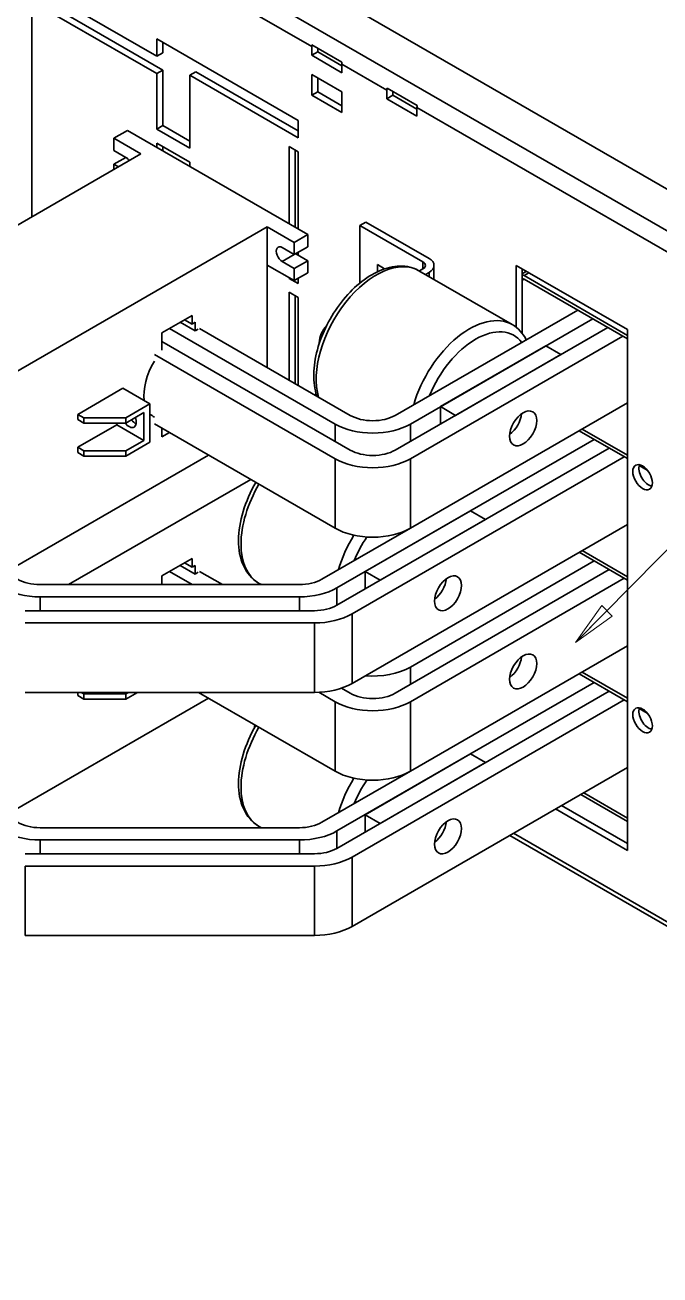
# Model space of a CAD drawing. Header units: millimetres. Extents: x -116965 to 323937, y 291661 to 566926.
# Drawn here: x -18072.4 to -17859.2, y 314157.2 to 314577.1 of the extents above; entities that cross this region are included whole.
import ezdxf

# ---------------------------------------------------------------- set-up
doc = ezdxf.new("R2010")
doc.units = ezdxf.units.MM
doc.layers.get('0').update_dxf_attribs({"lineweight": 18})
for name, color, linetype, lineweight in [('Symbols(Schneider)', 7, 'Continuous', 18), ('Visible Edges(Schneider)', 7, 'Continuous', 35), ('Visible Tangent Edges(Schneider)', 7, 'Continuous', 35)]:
    doc.layers.add(name, color=color, linetype=linetype, lineweight=lineweight)
doc.styles.add('schneder_1', font='micross.ttf')
doc.dimstyles.new('estilo_Schneider$7', dxfattribs={"dimscale": 5, "dimtxt": 3, "dimasz": 3, "dimexe": 2, "dimexo": 1, "dimgap": 0.3, "dimtad": 1, "dimtoh": 1, "dimrnd": 1e-08, "dimzin": 12, "dimtxsty": 'schneder_1', "dimblk": 'Filled-1', "dimcen": 0.09, "dimdle": 10, "dimclrd": 7, "dimclre": 7, "dimclrt": 7, "dimadec": 1, "dimazin": 3, "dimtfac": 0.5, "dimtdec": 3, "dimtmove": 0, "dimatfit": 3, "dimldrblk": 'Filled-1', "dimfxl": 1, "dimtolj": 1, "dimlwd": 15, "dimlwe": 25, "dimarcsym": 0})

# ---------------------------------------------------------------- blocks, each defined once
blk = doc.blocks.new('Filled-1')
at = {"color": 0}
for p, q in [((0, 0), (-1, 0.167)), ((-1, 0.167), (-1, -0.167)), ((-1, 0), (0, 0)), ((-1, -0.167), (0, 0))]:
    blk.add_line(p, q, dxfattribs=at)
at = {"color": 0, "flags": 128}
blk.add_lwpolyline([(-1, -0.167), (0, 0), (-1, 0.167), (-1, -0.167)], dxfattribs=at)
at = {"color": 0}
blk.add_solid([(-1, -0.167), (0, 0), (-1, 0.167), (-1, -0.167)], dxfattribs=at)

msp = doc.modelspace()

# ---------------------------------------------------------------- linework, layer by layer
at = {"layer": 'Visible Edges(Schneider)'}
for p, q in [((-17449.871435, 314286.95421), (-18057.983267, 314638.04774)), ((-18070.105097, 314593.140428), (-18070.105097, 314512.657194)), ((-18067.07464, 314589.057945), (-18028.183767, 314566.604289)), ((-18028.183767, 314560.772171), (-18067.07464, 314583.225827)), ((-18065.054335, 314584.392251), (-18026.163462, 314561.938595)), ((-18028.183767, 314566.604289), (-18028.183767, 314572.436408)), ((-18028.183767, 314572.436408), (-17980.706597, 314545.025451)), ((-18026.163462, 314571.269984), (-18026.163462, 314567.770713)), ((-17976.160911, 314566.895895), (-17976.160911, 314569.811954)), ((-17976.118525, 314570.419638), (-17966.016999, 314564.58752)), ((-18028.183767, 314566.604289), (-18026.163462, 314567.770713)), ((-17974.140606, 314568.062319), (-17976.160911, 314566.895895)), ((-17966.059385, 314561.063777), (-17976.160911, 314566.895895)), ((-17974.140606, 314569.277686), (-17974.140606, 314568.062319)), ((-17974.140606, 314568.062319), (-17966.059385, 314563.396624)), ((-18026.163462, 314561.938595), (-18028.183767, 314560.772171)), ((-18026.163462, 314561.938595), (-18026.163462, 314543.275816)), ((-18017.072089, 314560.188959), (-18015.051784, 314561.355383)), ((-18015.051784, 314561.355383), (-17980.706597, 314541.52618)), ((-17966.059385, 314563.979836), (-17966.059385, 314561.063777)), ((-18028.183767, 314542.109392), (-18028.183767, 314560.772171)), ((-18017.072089, 314560.188959), (-18017.072089, 314535.694062)), ((-17980.706597, 314539.193333), (-18017.072089, 314560.188959)), ((-17976.160911, 314553.482023), (-17976.160911, 314560.480565)), ((-17976.160911, 314560.480565), (-17966.059385, 314554.648447)), ((-17974.140606, 314559.314141), (-17974.140606, 314554.648447)), ((-17974.140606, 314554.648447), (-17976.160911, 314553.482023)), ((-17966.059385, 314547.649904), (-17976.160911, 314553.482023)), ((-17974.140606, 314554.648447), (-17966.059385, 314549.982752)), ((-17966.059385, 314554.648447), (-17966.059385, 314547.649904)), ((-17950.907097, 314552.315599), (-17950.907097, 314555.231658)), ((-17948.886792, 314553.482023), (-17950.907097, 314552.315599)), ((-17950.864711, 314555.839342), (-17940.763186, 314550.007223)), ((-17948.886792, 314554.69739), (-17948.886792, 314553.482023)), ((-17948.886792, 314553.482023), (-17940.805572, 314548.816328)), ((-17940.805572, 314546.483481), (-17950.907097, 314552.315599)), ((-17940.805572, 314549.39954), (-17940.805572, 314546.483481)), ((-17980.706597, 314545.025451), (-17980.706597, 314539.193333)), ((-18042.604704, 314539.032366), (-18038.059018, 314541.656819)), ((-17977.449865, 314506.664109), (-18038.059018, 314541.656819)), ((-18026.163462, 314543.275816), (-18028.183767, 314542.109392)), ((-18017.072089, 314535.694062), (-18028.183767, 314542.109392)), ((-18026.163462, 314543.275816), (-18017.072089, 314538.026909)), ((-18042.604704, 314539.032366), (-18042.604704, 314534.949883)), ((-18033.513332, 314533.78346), (-18042.604704, 314539.032366)), ((-18028.183767, 314535.95534), (-18028.183767, 314537.443697)), ((-18028.183767, 314537.443697), (-18017.072089, 314531.028367)), ((-18026.163462, 314536.277273), (-18026.163462, 314534.788917)), ((-17983.737055, 314510.294019), (-17983.737055, 314536.277273)), ((-17983.737055, 314536.277273), (-17980.706597, 314534.527638)), ((-18033.513332, 314533.78346), (-18118.366145, 314484.793665)), ((-18042.604704, 314534.949883), (-18038.564094, 314532.617036)), ((-18042.604704, 314530.284188), (-18038.564094, 314532.617036)), ((-17981.71675, 314535.11085), (-17981.71675, 314509.127596)), ((-17980.706597, 314534.527638), (-17980.706597, 314508.544384)), ((-18042.604704, 314530.284188), (-18042.604704, 314528.534553)), ((-18041.089476, 314529.409371), (-18042.604704, 314530.284188)), ((-18017.072089, 314531.028367), (-18017.072089, 314529.54001)), ((-17959.99847, 314509.741135), (-17957.978165, 314510.907558)), ((-17957.978165, 314510.907558), (-17936.764961, 314498.66011)), ((-18075.939738, 314460.298767), (-17991.086925, 314509.288562)), ((-17991.086925, 314509.288562), (-17991.086925, 314496.457902)), ((-17981.995552, 314504.039656), (-17991.086925, 314509.288562)), ((-17981.995552, 314504.039656), (-17977.449865, 314506.664109)), ((-17977.449865, 314502.581626), (-17977.449865, 314506.664109)), ((-17938.785267, 314497.493686), (-17959.99847, 314509.741135)), ((-17959.99847, 314490.384422), (-17959.99847, 314509.741135)), ((-17986.036162, 314502.29002), (-17981.995552, 314499.957173)), ((-17981.995552, 314499.957173), (-17981.995552, 314504.039656)), ((-17981.995552, 314499.957173), (-17977.449865, 314502.581626)), ((-17977.449865, 314497.915931), (-17981.995552, 314495.291478)), ((-17981.490476, 314500.248779), (-17977.449865, 314497.915931)), ((-17980.706597, 314500.701351), (-17980.706597, 314499.796206)), ((-17977.449865, 314493.833448), (-17977.449865, 314497.915931)), ((-17991.086925, 314496.457902), (-17991.086925, 314462.048403)), ((-17991.086925, 314496.457902), (-17981.995552, 314491.208995)), ((-17981.995552, 314495.291478), (-17986.036162, 314497.624325)), ((-17981.995552, 314491.208995), (-17981.995552, 314495.291478)), ((-17981.995552, 314491.208995), (-17977.449865, 314493.833448)), ((-17954.089078, 314496.589708), (-17951.662453, 314495.188695)), ((-17954.089078, 314494.200069), (-17954.089078, 314496.589708)), ((-17952.068772, 314495.423284), (-17952.068772, 314495.046681)), ((-17940.156917, 314494.534706), (-17908.842188, 314476.455139)), ((-17940.013338, 314494.451811), (-17938.785267, 314495.160839)), ((-17936.764961, 314493.994415), (-17937.993033, 314493.285387)), ((-17935.091286, 314491.610063), (-17935.091286, 314496.327262)), ((-17907.470538, 314475.52481), (-17907.470538, 314496.327262)), ((-17907.470538, 314496.327262), (-17870.094894, 314474.748424)), ((-17905.450233, 314495.160839), (-17905.450233, 314473.491139)), ((-17905.450233, 314493.529126), (-17904.037128, 314494.344982)), ((-17983.737055, 314491.953173), (-17983.737055, 314492.214452)), ((-17983.510781, 314492.083813), (-17983.737055, 314491.953173)), ((-17980.706597, 314490.203538), (-17983.737055, 314491.953173)), ((-17980.706597, 314491.953173), (-17980.706597, 314490.203538)), ((-17904.867036, 314492.899538), (-17870.094894, 314472.823832)), ((-17870.094894, 314471.657408), (-17904.867036, 314491.733114)), ((-17983.737055, 314457.804953), (-17983.737055, 314487.287479)), ((-17983.737055, 314487.287479), (-17980.706597, 314485.537843)), ((-17981.71675, 314486.121055), (-17981.71675, 314456.63853)), ((-17980.706597, 314485.537843), (-17980.706597, 314456.055318)), ((-17948.075603, 314445.963983), (-17886.834089, 314481.321787)), ((-18026.442264, 314473.71264), (-18016.340738, 314479.544758)), ((-18020.381349, 314477.211911), (-18015.330586, 314474.295852)), ((-18018.86612, 314478.086728), (-18016.340738, 314476.628699)), ((-18016.340738, 314479.544758), (-18016.340738, 314476.628699)), ((-18016.340738, 314476.628699), (-18015.330586, 314477.211911)), ((-18015.330586, 314477.211911), (-18015.330586, 314474.295852)), ((-17881.783326, 314478.405728), (-17943.024841, 314443.047923)), ((-18026.442264, 314467.880521), (-18026.442264, 314473.71264)), ((-17968.278654, 314443.047923), (-18023.916882, 314475.170669)), ((-18015.330586, 314474.295852), (-18014.320433, 314474.879063)), ((-18013.815357, 314475.170669), (-17963.227892, 314445.963983)), ((-17948.075603, 314434.299746), (-17876.732564, 314475.489669)), ((-17870.094894, 314474.748424), (-17870.094894, 314299.784871)), ((-18026.442264, 314470.79658), (-17963.227892, 314434.299746)), ((-17973.635529, 314470.04384), (-17973.635529, 314470.374335)), ((-17871.681801, 314472.57361), (-17943.024841, 314431.383687)), ((-17897.567976, 314469.292456), (-17932.923315, 314448.880042)), ((-17897.567976, 314469.292456), (-17892.517214, 314466.376397)), ((-17968.278654, 314431.383687), (-18028.967645, 314466.422492)), ((-17927.872553, 314445.963983), (-17892.517214, 314466.376397)), ((-18054.726535, 314446.301683), (-18039.574247, 314455.049861)), ((-18039.574247, 314455.049861), (-18030.482874, 314449.800954)), ((-18038.564094, 314445.135259), (-18030.482874, 314449.800954)), ((-18030.482874, 314449.800954), (-18030.482874, 314436.970294)), ((-17943.024841, 314408.055213), (-17870.094894, 314450.161337)), ((-17932.923315, 314448.880042), (-17927.872553, 314445.963983)), ((-17932.923315, 314448.880042), (-17932.923315, 314443.047923)), ((-18054.726535, 314446.301683), (-18052.70623, 314445.135259)), ((-18054.726535, 314444.552047), (-18054.726535, 314446.301683)), ((-18054.726535, 314444.552047), (-18052.70623, 314443.385624)), ((-18052.70623, 314445.135259), (-18052.70623, 314443.385624)), ((-18038.564094, 314445.135259), (-18052.70623, 314445.135259)), ((-18052.70623, 314443.385624), (-18038.564094, 314443.385624)), ((-18041.594552, 314442.802412), (-18041.594552, 314443.385624)), ((-18038.564094, 314443.385624), (-18032.503179, 314446.884895)), ((-18038.564094, 314443.385624), (-18038.564094, 314445.135259)), ((-18032.503179, 314446.884895), (-18032.503179, 314437.553505)), ((-18054.726535, 314435.220658), (-18041.594552, 314442.802412)), ((-18032.503179, 314437.553505), (-18041.594552, 314442.802412)), ((-18028.967645, 314443.094018), (-17968.278654, 314408.055213)), ((-18026.442264, 314438.719929), (-18026.442264, 314441.635988)), ((-18023.916882, 314440.177959), (-18026.442264, 314438.719929)), ((-17870.094894, 314431.415791), (-17886.329013, 314440.788564)), ((-17885.31886, 314441.371776), (-17870.094894, 314432.582215)), ((-18052.70623, 314434.054234), (-18054.726535, 314435.220658)), ((-18054.726535, 314433.471022), (-18054.726535, 314435.220658)), ((-18032.503179, 314437.553505), (-18038.564094, 314434.054234)), ((-18030.482874, 314436.970294), (-18038.564094, 314432.304599)), ((-17881.27825, 314437.872505), (-17967.665894, 314387.996576)), ((-17967.665894, 314382.164457), (-17876.227487, 314434.956446)), ((-18010.784899, 314432.596205), (-18075.939738, 314394.979041)), ((-18054.726535, 314433.471022), (-18052.70623, 314432.304599)), ((-18038.564094, 314434.054234), (-18052.70623, 314434.054234)), ((-18052.70623, 314434.054234), (-18052.70623, 314432.304599)), ((-18052.70623, 314432.304599), (-18038.564094, 314432.304599)), ((-18038.564094, 314432.304599), (-18038.564094, 314434.054234)), ((-17871.176725, 314432.040387), (-17962.615131, 314379.248398)), ((-17863.466233, 314427.588732), (-17866.192549, 314429.162771)), ((-18057.836831, 314389.100828), (-17996.642764, 314424.431239)), ((-17922.82179, 314413.887331), (-17958.177129, 314393.474917)), ((-17953.126366, 314390.558857), (-17917.771027, 314410.971272)), ((-17922.82179, 314413.887331), (-17917.771027, 314410.971272)), ((-17972.716657, 314390.912635), (-17943.024841, 314408.055213)), ((-17962.615131, 314355.919924), (-17870.094894, 314409.336508)), ((-18026.442264, 314392.062982), (-18016.340738, 314397.8951)), ((-18016.340738, 314397.8951), (-18016.340738, 314394.979041)), ((-17870.094894, 314390.590962), (-17886.329013, 314399.963735)), ((-17885.31886, 314400.546947), (-17870.094894, 314391.757386)), ((-18016.2609, 314389.100828), (-18023.916882, 314393.521011)), ((-18020.381348, 314395.562253), (-18015.330586, 314392.646193)), ((-18018.86612, 314396.43707), (-18016.340738, 314394.979041)), ((-18016.340738, 314394.979041), (-18015.330586, 314395.562253)), ((-18015.330586, 314395.562253), (-18015.330586, 314392.646193)), ((-18015.330586, 314392.646193), (-18014.320433, 314393.229405)), ((-18013.815357, 314393.521011), (-18006.159375, 314389.100828)), ((-17958.177129, 314393.474917), (-17953.126366, 314390.558857)), ((-17958.177129, 314393.474917), (-17958.177129, 314387.642798)), ((-17948.075603, 314352.650088), (-17876.227487, 314394.131617)), ((-17881.27825, 314397.047676), (-17943.024841, 314361.398265)), ((-18067.381288, 314389.100828), (-17980.292801, 314389.100828)), ((-18026.442264, 314389.100828), (-18026.442264, 314392.062982)), ((-18026.442264, 314389.146922), (-18026.362426, 314389.100828)), ((-17993.044102, 314389.100828), (-17993.982159, 314389.642415)), ((-17871.176725, 314391.215558), (-17943.024841, 314349.734028)), ((-17980.292801, 314384.976897), (-18067.381288, 314384.976897)), ((-18072.43205, 314380.35265), (-17975.242038, 314380.35265)), ((-17975.242038, 314376.22872), (-18072.43205, 314376.22872)), ((-17943.024841, 314326.405555), (-17870.094894, 314368.511679)), ((-17885.31886, 314359.722118), (-17870.094894, 314350.932557)), ((-17881.27825, 314356.222847), (-17967.665894, 314306.346917)), ((-17870.094894, 314349.766133), (-17886.329013, 314359.138906)), ((-18010.784899, 314350.946547), (-18075.939738, 314313.329383)), ((-18072.43205, 314352.900246), (-17975.242038, 314352.900246)), ((-18054.726535, 314351.821364), (-18054.726535, 314352.900246)), ((-18054.726535, 314351.821364), (-18052.70623, 314350.654941)), ((-18052.70623, 314352.404576), (-18053.564755, 314352.900246)), ((-18038.564094, 314352.404576), (-18052.70623, 314352.404576)), ((-18052.70623, 314352.404576), (-18052.70623, 314350.654941)), ((-18037.705569, 314352.900246), (-18038.564094, 314352.404576)), ((-18034.675111, 314352.900246), (-18038.564094, 314350.654941)), ((-18038.564094, 314350.654941), (-18038.564094, 314352.404576)), ((-18014.168806, 314352.900246), (-17968.278654, 314326.405555)), ((-17968.278654, 314349.734028), (-17973.819459, 314352.933013)), ((-17967.665894, 314300.514799), (-17876.227487, 314353.306788)), ((-17966.149446, 314354.336848), (-17963.227892, 314352.650088)), ((-18052.70623, 314350.654941), (-18038.564094, 314350.654941)), ((-17871.176725, 314350.390729), (-17962.615131, 314297.59874)), ((-17863.466233, 314345.939074), (-17866.192549, 314347.513113)), ((-17995.353809, 314341.014392), (-17995.353809, 314341.192912)), ((-17922.82179, 314332.237673), (-17958.177129, 314311.825259)), ((-17922.82179, 314332.237673), (-17917.771027, 314329.321614)), ((-17972.716657, 314309.262977), (-17943.024841, 314326.405555)), ((-17962.615131, 314274.270266), (-17870.094894, 314327.68685)), ((-17953.126366, 314308.909199), (-17917.771027, 314329.321614)), ((-17870.094894, 314309.524516), (-17885.823937, 314318.605683)), ((-17884.813784, 314319.188895), (-17870.094894, 314310.690939)), ((-17870.094894, 314299.784871), (-17894.258716, 314313.735861)), ((-17892.238411, 314314.902284), (-17870.094894, 314302.117718)), ((-17958.177129, 314311.825259), (-17953.126366, 314308.909199)), ((-17958.177129, 314311.825259), (-17958.177129, 314305.99314)), ((-18067.381288, 314307.45117), (-17980.292801, 314307.45117)), ((-17993.044102, 314307.45117), (-17993.982159, 314307.992757)), ((-17653.922249, 314157.198159), (-17909.656109, 314304.846172)), ((-17980.292801, 314303.327239), (-18067.381288, 314303.327239)), ((-18072.43205, 314298.702992), (-17975.242038, 314298.702992)), ((-17975.242038, 314294.579062), (-18072.43205, 314294.579062)), ((-18072.43205, 314271.250588), (-17975.242038, 314271.250588))]:
    msp.add_line(p, q, dxfattribs=at)
at = {"layer": 'Visible Edges(Schneider)', "flags": 128}
for points in [[(-17974.456407, 314452.446768), (-17974.715868, 314453.295556), (-17974.936564, 314454.167078), (-17975.119102, 314455.059805), (-17975.264062, 314455.972342), (-17975.371939, 314456.903381), (-17975.443227, 314457.851611), (-17975.478424, 314458.815728), (-17975.478022, 314459.794419), (-17975.442517, 314460.786378), (-17975.372404, 314461.790296), (-17975.268094, 314462.804898), (-17975.130015, 314463.828816), (-17974.958687, 314464.860603), (-17974.754626, 314465.898807), (-17974.518351, 314466.941981), (-17974.25038, 314467.988675), (-17973.951229, 314469.037441), (-17973.62142, 314470.086831), (-17973.261481, 314471.135336), (-17972.87209, 314472.181373), (-17972.453994, 314473.223401), (-17972.007942, 314474.259877), (-17971.534679, 314475.28926), (-17971.034956, 314476.31001), (-17970.509519, 314477.320584), (-17969.959114, 314478.319441), (-17969.384539, 314479.305014), (-17968.786729, 314480.275785), (-17968.166643, 314481.230327), (-17967.525232, 314482.167208), (-17966.86345, 314483.085001), (-17966.182249, 314483.982274), (-17965.482585, 314484.8576), (-17964.765407, 314485.709546), (-17964.031724, 314486.536704), (-17963.282586, 314487.337812), (-17962.518996, 314488.111685), (-17961.741952, 314488.857133), (-17960.952456, 314489.57297), (-17960.151506, 314490.258005), (-17959.340103, 314490.911054), (-17958.519246, 314491.530926), (-17957.689929, 314492.116519), (-17956.853071, 314492.666849), (-17956.009565, 314493.180841), (-17955.160296, 314493.657415), (-17954.306153, 314494.095498), (-17953.448025, 314494.49401), (-17952.586798, 314494.851876), (-17951.723364, 314495.168019), (-17950.858371, 314495.441329), (-17949.992526, 314495.670536), (-17949.127324, 314495.854318), (-17948.264273, 314495.991356), (-17947.404882, 314496.080329), (-17946.550667, 314496.119917), (-17945.703136, 314496.108799), (-17944.863803, 314496.045657), (-17944.034694, 314495.928914), (-17943.219127, 314495.757808), (-17942.420335, 314495.532584), (-17941.641548, 314495.25349), (-17940.885998, 314494.920781), (-17940.156917, 314494.534705)], [(-17908.842189, 314476.455139), (-17908.104055, 314475.989899), (-17907.403093, 314475.469313), (-17906.741311, 314474.896565), (-17906.120721, 314474.274839), (-17905.543327, 314473.607321), (-17905.011141, 314472.897193), (-17904.525237, 314472.14771), (-17904.084991, 314471.361974)], [(-17994.914341, 314423.433334), (-17995.57819, 314422.257783), (-17996.207484, 314421.06509), (-17996.800959, 314419.857808), (-17997.357353, 314418.638492), (-17997.875406, 314417.409692), (-17998.353856, 314416.173966), (-17998.791442, 314414.933871), (-17999.187061, 314413.692022), (-17999.539816, 314412.45089), (-17999.848836, 314411.212894), (-18000.113243, 314409.980456), (-18000.332157, 314408.755995), (-18000.504707, 314407.541932), (-18000.630041, 314406.340666), (-18000.707499, 314405.154408), (-18000.736301, 314403.985313), (-18000.715638, 314402.83555), (-18000.644701, 314401.707285), (-18000.522678, 314400.602689), (-18000.348763, 314399.523925), (-18000.122003, 314398.472982), (-17999.841188, 314397.451893), (-17999.50563, 314396.463849), (-17999.114691, 314395.512111), (-17998.667722, 314394.599944), (-17998.164084, 314393.730613), (-17997.603136, 314392.907379), (-17996.984429, 314392.134523), (-17996.309939, 314391.417169), (-17995.582706, 314390.759746), (-17994.805766, 314390.166685), (-17993.982159, 314389.642414)], [(-17994.914341, 314341.783676), (-17995.578191, 314340.608125), (-17996.207484, 314339.415432), (-17996.800959, 314338.20815), (-17997.357353, 314336.988833), (-17997.875406, 314335.760034), (-17998.353855, 314334.524308), (-17998.791443, 314333.284213), (-17999.187061, 314332.042364), (-17999.539817, 314330.801231), (-17999.848836, 314329.563236), (-18000.113242, 314328.330798), (-18000.332157, 314327.106337), (-18000.504707, 314325.892274), (-18000.63004, 314324.691008), (-18000.7075, 314323.504749), (-18000.736302, 314322.335654), (-18000.715639, 314321.185892), (-18000.6447, 314320.057628), (-18000.522678, 314318.95303), (-18000.348762, 314317.874268), (-18000.122003, 314316.823324), (-17999.841188, 314315.802235), (-17999.505631, 314314.81419), (-17999.114691, 314313.862453), (-17998.667722, 314312.950287), (-17998.164084, 314312.080954), (-17997.603135, 314311.257722), (-17996.984428, 314310.484866), (-17996.309939, 314309.767511), (-17995.582705, 314309.110088), (-17994.805766, 314308.517026), (-17993.982158, 314307.992757)]]:
    msp.add_lwpolyline(points, dxfattribs=at)
at = {"layer": 'Visible Edges(Schneider)'}
for centre, major_axis, ratio, start_param, end_param in [((-17973.130453, 314571.56159), (2.142857, 3.711537), 0.5773502692, 2.188746411, 2.3561944902), ((-17963.028928, 314565.729472), (-2.142857, -3.711537), 0.5773502692, 5.3303390646, 5.4977871438), ((-17947.876639, 314556.981294), (2.142857, 3.711537), 0.5773502692, 2.188746411, 2.3561944902), ((-17937.775114, 314551.149175), (-2.142857, -3.711537), 0.5773502692, 5.3303390646, 5.4977871438), ((-18038.564094, 314530.284188), (1.428571, -2.474358), 0.5773502692, 1.7485069289, 2.3561944905), ((-17986.036162, 314499.957173), (-1.428571, 2.474358), 0.5773502692, 5.4977871441, 8.6393797977), ((-17940.805572, 314496.327262), (5.714286, 0), 0.5773502692, 5.4977871438, 7.0685834706), ((-17940.805572, 314496.327262), (2.857143, 0), 0.5773502692, 5.4977871438, 7.0685834706), ((-17904.867036, 314490.56669), (1.428571, -2.474358), 0.5773502692, 2.3561944905, 2.6490296179), ((-17904.867036, 314490.56669), (-0.714286, 1.237179), 0.5773502692, 5.4977871441, 6.1132489258), ((-17969.594919, 314472.707183), (-2.857143, -4.948717), 0.5773502692, 4.3122917704, 5.4977871438), ((-18021.391501, 314459.132344), (7.857143, 13.608971), 0.5773502694, 1.5356434072, 2.5039988985), ((-18037.553942, 314445.135259), (1.785714, -3.092948), 0.5773502692, 4.9571078707, 7.5672250827), ((-18035.533637, 314446.301683), (1.785714, -3.092948), 0.5773502692, 4.9991455317, 5.6819210905), ((-18021.391501, 314459.132344), (-7.857143, -13.608971), 0.5773502694, 6.1103418815, 6.3183382264), ((-17955.651748, 314450.338071), (10.714286, 0), 0.577350269, 3.9269908168, 5.4977871436), ((-17910.194883, 314444.505953), (-3.214286, -5.567306), 0.5773502692, 0.9037851853, 2.2378074683), ((-17910.194883, 314444.505953), (3.214286, 5.567306), 0.5773502692, 4.0453778389, 5.3794001219), ((-17955.651748, 314450.338071), (-17.857143, 0), 0.577350269, 0.7853981632, 2.35619449), ((-17955.651748, 314438.673835), (-17.857143, 0), 0.5773502692, 0.7853981634, 2.3561944902), ((-17955.651748, 314438.673835), (10.714286, 0), 0.5773502692, 3.926990817, 5.4977871438), ((-17863.023826, 314426.341841), (2.321429, -4.020832), 0.5773502692, 3.5917893435, 5.8329886172), ((-17955.651748, 314415.345361), (17.857143, 0), 0.5773502692, 3.926990817, 5.4977871438), ((-18067.381288, 314395.286724), (10.714286, 0), 0.577350269, 3.9269908168, 4.7123889802), ((-17980.292801, 314395.286724), (10.714286, 0), 0.577350269, 4.7123889802, 5.4977871438), ((-17935.448697, 314389.100828), (-3.214286, -5.567306), 0.5773502692, 0.9037851853, 2.2378074683), ((-17935.448697, 314389.100828), (3.214286, 5.567306), 0.5773502692, 4.0453778389, 5.3794001219), ((-18067.381288, 314395.286724), (-17.857143, 0), 0.577350269, 0.7853981634, 1.5707963266), ((-17980.292801, 314395.286724), (-17.857143, 0), 0.577350269, 1.5707963266, 2.35619449), ((-17975.242038, 314386.538546), (10.714286, 0), 0.5773502692, 4.7123889804, 5.4977871438), ((-17975.242038, 314386.538546), (-17.857143, 0), 0.5773502692, 1.5707963268, 2.3561944902), ((-17910.194883, 314362.856295), (3.214286, 5.567306), 0.5773502692, 4.0453778389, 5.3794001219), ((-17955.651748, 314368.688413), (-17.857143, 0), 0.577350269, 1.4288992692, 2.35619449), ((-17975.242038, 314363.210072), (17.857143, 0), 0.5773502692, 4.7123889804, 5.4977871438), ((-17955.651748, 314357.024176), (10.714286, 0), 0.5773502692, 3.926990817, 5.4977871438), ((-17955.651748, 314357.024176), (-17.857143, 0), 0.5773502692, 0.7853981634, 2.3561944902), ((-17863.023826, 314344.692183), (2.321429, -4.020832), 0.5773502692, 3.5917893435, 5.8329886172), ((-17991.313199, 314343.525759), (-2.857143, -4.948717), 0.5773502692, 5.3300383891, 5.4977871438), ((-17955.651748, 314333.695703), (17.857143, 0), 0.5773502692, 3.926990817, 5.4977871438), ((-18067.381288, 314313.637065), (10.714286, 0), 0.577350269, 3.9269908168, 4.7123889802), ((-17980.292801, 314313.637065), (10.714286, 0), 0.577350269, 4.7123889802, 5.4977871438), ((-17935.448697, 314307.45117), (-3.214286, -5.567306), 0.5773502692, 0.9037851853, 2.2378074683), ((-17935.448697, 314307.45117), (3.214286, 5.567306), 0.5773502692, 4.0453778389, 5.3794001219), ((-18067.381288, 314313.637065), (-17.857143, 0), 0.577350269, 0.7853981634, 1.5707963266), ((-17980.292801, 314313.637065), (-17.857143, 0), 0.577350269, 1.5707963266, 2.35619449), ((-17975.242038, 314304.888888), (10.714286, 0), 0.5773502692, 4.7123889804, 5.4977871438), ((-17975.242038, 314304.888888), (-17.857143, 0), 0.5773502692, 1.5707963268, 2.3561944902), ((-17975.242038, 314281.560414), (17.857143, 0), 0.5773502692, 4.7123889804, 5.4977871438)]:
    msp.add_ellipse(centre, major_axis=major_axis, ratio=ratio, start_param=start_param, end_param=end_param, dxfattribs=at)
for centre, major_axis in [((-17905.14412, 314441.589894), (3.214286, 5.567306)), ((-17865.044131, 314425.175417), (2.321429, -4.020832)), ((-17930.397934, 314386.184769), (3.214286, 5.567306)), ((-17905.14412, 314359.940236), (3.214286, 5.567306)), ((-17865.044131, 314343.525759), (2.321429, -4.020832)), ((-17930.397934, 314304.535111), (3.214286, 5.567306))]:
    msp.add_ellipse(centre, major_axis=major_axis, ratio=0.5773502692, dxfattribs=at)
at = {"layer": 'Visible Tangent Edges(Schneider)'}
for p, q in [((-18070.105097, 314631.049198), (-17461.993266, 314279.955668)), ((-17976.160911, 314569.811954), (-18070.105097, 314624.050656)), ((-17950.907097, 314555.231658), (-17966.059385, 314563.979836)), ((-17774.130402, 314453.169586), (-17940.805572, 314549.39954)), ((-17981.995552, 314499.957173), (-17986.036162, 314497.624325)), ((-17938.785267, 314495.160839), (-17938.785267, 314497.493686)), ((-17936.764961, 314492.57636), (-17936.764961, 314493.994415)), ((-17904.867036, 314492.899538), (-17903.20029, 314493.861834)), ((-17905.450233, 314491.396405), (-17904.867036, 314491.733114)), ((-17973.635529, 314470.374335), (-17973.543587, 314470.321252)), ((-17968.278654, 314437.215805), (-17968.278654, 314443.047923)), ((-17943.024841, 314437.215805), (-17943.024841, 314443.047923)), ((-17968.278654, 314408.055213), (-17968.278654, 314431.383687)), ((-17943.024841, 314408.055213), (-17943.024841, 314431.383687)), ((-18067.381288, 314380.35265), (-18067.381288, 314384.976897)), ((-17980.292801, 314380.35265), (-17980.292801, 314384.976897)), ((-17967.665894, 314382.164457), (-17967.665894, 314387.996576)), ((-17975.242038, 314352.900246), (-17975.242038, 314376.22872)), ((-17962.615131, 314355.919924), (-17962.615131, 314379.248398)), ((-17943.024841, 314355.566147), (-17943.024841, 314361.398265)), ((-17968.278654, 314326.405555), (-17968.278654, 314349.734028)), ((-17943.024841, 314326.405555), (-17943.024841, 314349.734028)), ((-17995.353809, 314341.192912), (-17995.278153, 314341.149232)), ((-17967.665894, 314300.514799), (-17967.665894, 314306.346917)), ((-17908.400852, 314305.570895), (-17774.130402, 314228.049814)), ((-18067.381288, 314298.702992), (-18067.381288, 314303.327239)), ((-17980.292801, 314298.702992), (-17980.292801, 314303.327239)), ((-17962.615131, 314274.270266), (-17962.615131, 314297.59874)), ((-18072.43205, 314271.250588), (-18072.43205, 314294.579062)), ((-17975.242038, 314271.250588), (-17975.242038, 314294.579062))]:
    msp.add_line(p, q, dxfattribs=at)
for centre, major_axis, start_param, end_param in [((-17954.442631, 314469.791123), (14.285714, 24.743583), 0, 2.638226728), ((-17923.127902, 314451.711556), (14.285714, 24.743583), 0, 1.9760569279), ((-17921.107597, 314450.545132), (12.857143, 22.269225), 6.0486080621, 8.0885588791), ((-17979.696445, 314414.385998), (-14.285714, -24.743583), 4.7044693032, 6.2831853072), ((-17948.381716, 314396.306431), (-14.285714, -24.743583), 4.6654964315, 5.1176495821), ((-17946.361411, 314395.140007), (12.857143, 22.269225), 1.4543785742, 1.8053735727), ((-17979.696445, 314332.73634), (-14.285714, -24.743583), 4.7044693032, 6.2831853072), ((-17948.381716, 314314.656773), (-14.285714, -24.743583), 4.6654964319, 5.1176495834), ((-17946.361411, 314313.490349), (12.857143, 22.269225), 1.4543785747, 1.8053735743)]:
    msp.add_ellipse(centre, major_axis=major_axis, ratio=0.5773502692, start_param=start_param, end_param=end_param, dxfattribs=at)

# ---------------------------------------------------------------- leaders
at = {"layer": 'Symbols(Schneider)', "color": 7, "linetype": 'Continuous', "lineweight": 18, "annotation_type": 0, "has_hookline": 1, "hookline_direction": 0, "text_width": 88.634038}
msp.add_leader([(-17887.522518, 314369.606415), (-17711.831809, 314548.14527), (-17696.831809, 314548.14527)], dimstyle='estilo_Schneider$7', override={"dimtad": 0}, dxfattribs=at)

doc.saveas('drawing.dxf')
